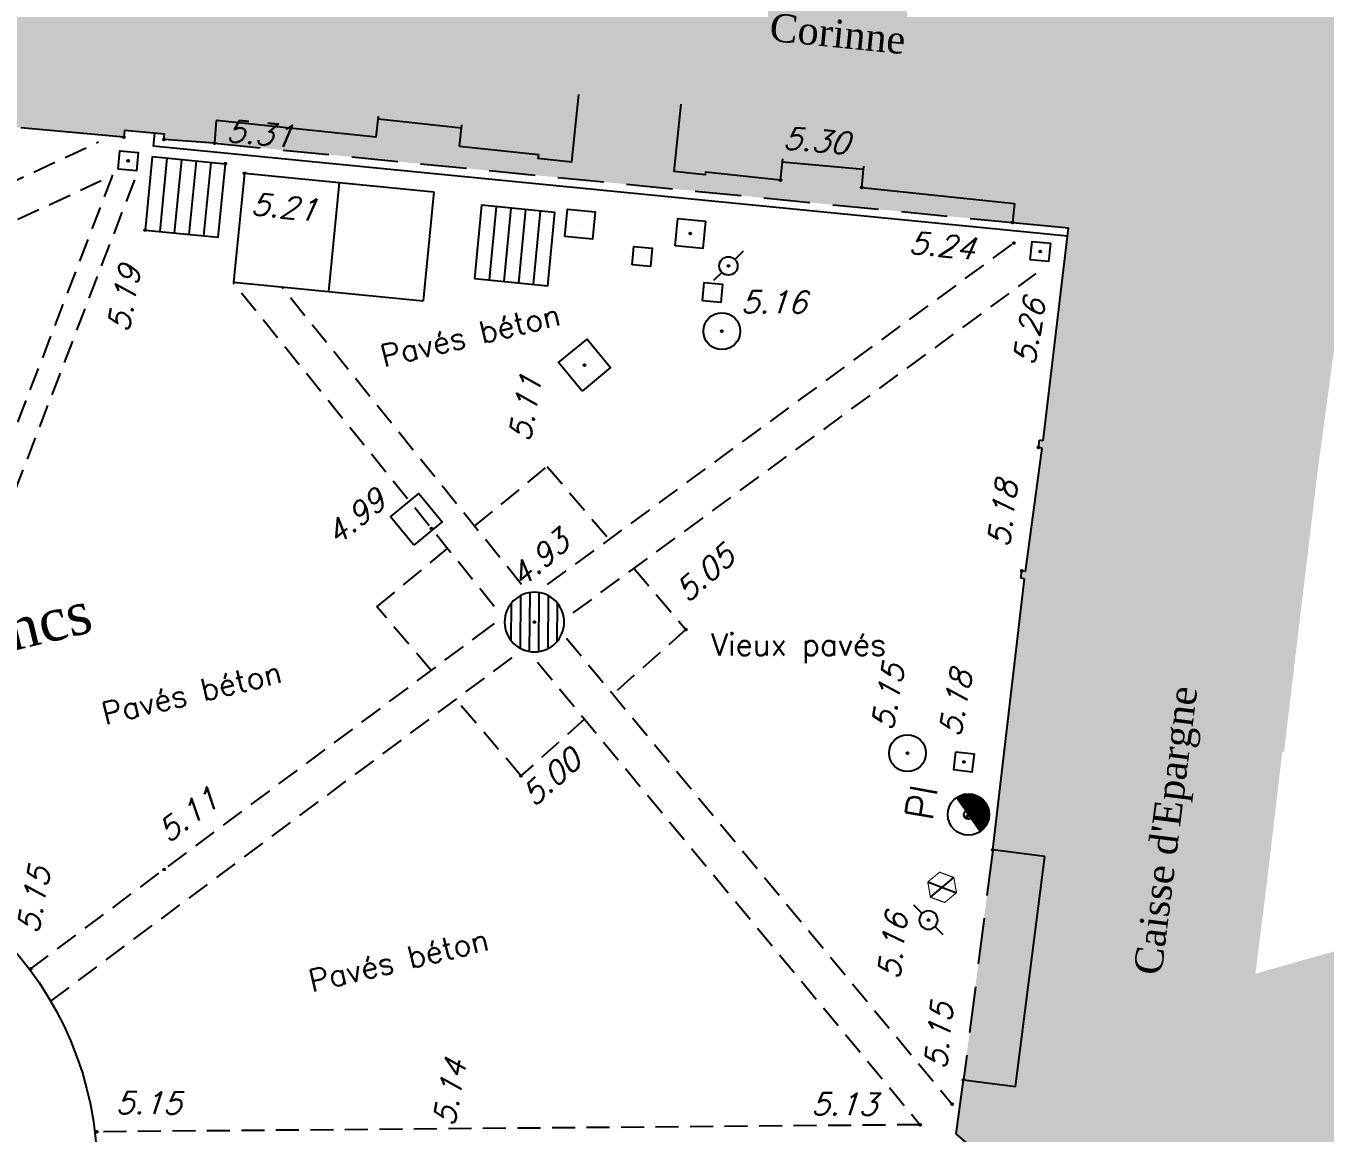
# Model space of a CAD drawing. Header units: metres. Extents: x 1379206 to 1379549, y 5225925 to 5226061.
# Drawn here: x 1379331.01 to 1379345.12, y 5225985.08 to 5225997.11 of the extents above; entities that cross this region are included whole.
import ezdxf

# ---------------------------------------------------------------- set-up
doc = ezdxf.new("R2010")
doc.units = ezdxf.units.M
doc.header["$LTSCALE"] = 2
doc.header["$PDMODE"] = 32
doc.header["$PDSIZE"] = 0.02
doc.linetypes.add('CACHE', pattern=[0.375, 0.25, -0.125])
doc.linetypes.add('CACHE2', pattern=[0.1875, 0.125, -0.0625])
doc.layers.get('0').update_dxf_attribs({"color": 2})
for name, color, linetype in [('AEP_BC_HEX', 4, 'Continuous'), ('AEP_BC_RON', 4, 'Continuous'), ('AEP_BI', 4, 'Continuous'), ('BA_COMMERC', 7, 'Continuous'), ('BA_INDIVID', 7, 'Continuous'), ('BA_SEUIL', 8, 'Continuous'), ('BA_SURPLOM', 5, 'CACHE'), ('BA_VITRINE', 6, 'Continuous'), ('BORD_ILOT', 7, 'Continuous'), ('BORD_REVET', 7, 'CACHE2'), ('BORDURETTE', 7, 'Continuous'), ('EP_BRANCH', 5, 'Continuous'), ('EP_GRILLER', 5, 'Continuous'), ('EU_BRANCH', 3, 'Continuous'), ('GDF_BC', 30, 'Continuous'), ('GDF_REG_CA', 30, 'Continuous'), ('PTT_CHAMB2', 3, 'Continuous'), ('PTT_GRIL_V', 3, 'Continuous'), ('SYMBOLE', 7, 'Continuous'), ('TopoAlt', 7, 'Continuous'), ('Topojis', 7, 'Continuous'), ('TXT_DETAIL', 7, 'Continuous'), ('TXT_NAT_BA', 7, 'Continuous'), ('TXT_ROUTE', 7, 'Continuous')]:
    doc.layers.add(name, color=color, linetype=linetype)
doc.styles.get("Standard").update_dxf_attribs({"font": 'romans.shx'})
doc.styles.add('TNR', font='times.ttf', dxfattribs={"width": 0.999})

# ---------------------------------------------------------------- blocks, each defined once
blk = doc.blocks.new('CB002')
at = {"color": 0, "linetype": 'Continuous'}
for p, q in [((0, 1), (0, 0)), ((0, 1), (1, 1)), ((0.5, 1), (0.5, 0)), ((1, 1), (1, 0)), ((0, 0), (1, 0))]:
    blk.add_line(p, q, dxfattribs=at)
blk = doc.blocks.new('u014')
at = {"color": 0}
blk.add_line((0, 0), (0, 0), dxfattribs=at)
blk.add_circle((0, 0), 0.3, dxfattribs=at)
blk = doc.blocks.new('Tcpoint')
at = {"color": 0}
blk.add_point((0, 0), dxfattribs=at)
at = {"layer": 'TopoAlt'}
blk.add_attdef('ALT', (0.2, 0.2), '', height=0.24, dxfattribs=at)
blk = doc.blocks.new('szpoint')
at = {"color": 0}
blk.add_point((0, 0), dxfattribs=at)
blk = doc.blocks.new('a005')
at = {"color": 0, "const_width": 0.225}
blk.add_lwpolyline([(0.079667, 0.079432, -0.991398), (-0.079667, -0.079432, -0.623481)], format="xyb", dxfattribs=at)
at = {"color": 0}
for points in [[(0, 0), (0.159334, 0.158863)], [(-0.159334, -0.158863), (0, 0)]]:
    blk.add_lwpolyline(points, dxfattribs=at)
for radius in [0.225, 0.048726]:
    blk.add_circle((0, 0), radius, dxfattribs=at)
blk.add_text('PI', height=0.3, dxfattribs=at).set_placement((-0.142677, 0.374719))
blk = doc.blocks.new('CB019')
at = {"color": 0}
for p, q in [((-0.156, -0.057), (0.156, 0.057)), ((-0.126, 0.109), (0.126, -0.109))]:
    blk.add_line(p, q, dxfattribs=at)
at = {"color": 0, "const_width": 0.012}
blk.add_lwpolyline([(-0.03, -0.164), (0.126, -0.109), (0.156, 0.057), (0.03, 0.164), (-0.126, 0.109), (-0.156, -0.057)], close=True, dxfattribs=at)
blk = doc.blocks.new('a001')
at = {"color": 0}
for points in [[(0.160355, 0.160355), (0.070711, 0.070711)], [(-0.070711, -0.070711), (-0.160355, -0.160355)]]:
    blk.add_lwpolyline(points, dxfattribs=at)
blk.add_circle((0, 0), 0.1, dxfattribs=at)
blk = doc.blocks.new('CB012')
at = {"color": 0}
blk.add_line((0, 0), (0, 0), dxfattribs=at)
blk.add_lwpolyline([(-0.1, -0.1), (-0.1, 0.1), (0.1, 0.1), (0.1, -0.1)], close=True, dxfattribs=at)
blk = doc.blocks.new('CB013')
at = {"color": 0}
blk.add_line((0, 0), (0, 0), dxfattribs=at)
blk.add_lwpolyline([(-0.15, -0.15), (-0.15, 0.15), (0.15, 0.15), (0.15, -0.15)], close=True, dxfattribs=at)
blk = doc.blocks.new('CB014')
at = {"color": 0}
blk.add_line((0, 0), (0, 0), dxfattribs=at)
blk.add_lwpolyline([(-0.2, -0.2), (-0.2, 0.2), (0.2, 0.2), (0.2, -0.2)], close=True, dxfattribs=at)
blk = doc.blocks.new('CB005')
at = {"color": 0}
for p, q in [((-0.15, 0.287), (-0.15, -0.287)), ((-0.05, 0.32), (-0.05, -0.32)), ((0.05, 0.32), (0.05, -0.32)), ((0.15, 0.287), (0.15, -0.287)), ((-0.25, 0.206), (-0.25, -0.206)), ((0.25, 0.206), (0.25, -0.206))]:
    blk.add_line(p, q, dxfattribs=at)
blk.add_circle((0, 0), 0.324, dxfattribs=at)
blk = doc.blocks.new('gw01')
for p, q in [((0.4, 1), (0.4, 0)), ((0.6, 1), (0.6, 0)), ((0.6, 0), (0.6, 0))]:
    blk.add_line(p, q)
for points in [[(0, 0), (1, 0), (1, 1), (0, 1), (0, 0)], [(0.2, 1), (0.2, 0)], [(0.8, 1), (0.8, 0)]]:
    blk.add_lwpolyline(points)

msp = doc.modelspace()

# ---------------------------------------------------------------- hatches: boundary and pattern name
at = {"layer": 'BA_COMMERC'}
msp.add_hatch(color=9, dxfattribs=at).paths.add_polyline_path([(1379326.387, 5226004.11), (1379326.101, 5226003.045), (1379325.205, 5225999.652), (1379325.835, 5225999.588), (1379327.066, 5225999.464), (1379329.367, 5225999.205), (1379329.371, 5225999.242), (1379335.777, 5225998.647), (1379335.771, 5225998.583), (1379342.016, 5225997.962), (1379345.681, 5225997.615), (1379345.38, 5225995.104), (1379345.423, 5225995.098), (1379345.036, 5225992.226), (1379344.677, 5225989.225), (1379344.658, 5225989.227), (1379344.49, 5225987.796), (1379344.366, 5225986.814), (1379345.837, 5225987.23), (1379352.618, 5225988.639), (1379370.919, 5225993.761), (1379394.965, 5226001.165), (1379399.888, 5226002.643), (1379408.119, 5226005.072), (1379407.795, 5226005.733), (1379412, 5226006.939), (1379412.658, 5226007.137), (1379412.602, 5226007.543), (1379412.498, 5226008.725), (1379412.073, 5226012.931), (1379411.697, 5226017.094), (1379414.682, 5226017.399), (1379414.89, 5226015.36), (1379415.039, 5226015.374), (1379415.092, 5226014.826), (1379415.022, 5226014.819), (1379415.183, 5226013.304), (1379415.213, 5226013.307), (1379415.274, 5226012.761), (1379415.154, 5226012.75), (1379415.325, 5226010.818), (1379415.444, 5226010.829), (1379415.5, 5226010.245), (1379415.361, 5226010.232), (1379415.502, 5226008.837), (1379415.641, 5226008.851), (1379415.694, 5226008.322), (1379415.867, 5226006.634), (1379415.91, 5226006.324), (1379415.715, 5226006.084), (1379414.908, 5226004.88), (1379414.74, 5226004.622), (1379414.463, 5226004.546), (1379412.845, 5226004.06), (1379412.067, 5226003.837), (1379412.568, 5226002.817), (1379412.596, 5226002.828), (1379412.674, 5226002.637), (1379411.671, 5226002.353), (1379408.377, 5226001.626), (1379407.751, 5226001.439), (1379406.808, 5226001.219), (1379406.201, 5226001.081), (1379406.206, 5226001.062), (1379405.447, 5226000.844), (1379405.361, 5226001.142), (1379403.626, 5226000.635), (1379403.654, 5226000.539), (1379403.464, 5226000.482), (1379400.664, 5225999.64), (1379400.484, 5225999.585), (1379400.455, 5225999.681), (1379398.724, 5225999.161), (1379398.815, 5225998.865), (1379398.061, 5225998.632), (1379398.019, 5225998.766), (1379397.022, 5225998.426), (1379394.253, 5225997.687), (1379393.388, 5225997.438), (1379393.395, 5225997.411), (1379393.183, 5225997.352), (1379392.334, 5225997.094), (1379392.047, 5225997.006), (1379392.069, 5225996.919), (1379391.08, 5225996.666), (1379387.181, 5225995.539), (1379386.401, 5225995.315), (1379382.499, 5225994.173), (1379382.076, 5225994.044), (1379381.312, 5225993.841), (1379377.887, 5225992.792), (1379377.409, 5225992.649), (1379376.553, 5225992.389), (1379375.652, 5225992.115), (1379375.562, 5225992.411), (1379372.882, 5225991.397), (1379372.782, 5225991.355), (1379372.083, 5225991.136), (1379372.129, 5225990.994), (1379371.801, 5225990.887), (1379371.351, 5225990.755), (1379367.884, 5225989.578), (1379367.617, 5225989.493), (1379367.629, 5225989.455), (1379367.219, 5225989.343), (1379362.992, 5225988.096), (1379361.915, 5225987.786), (1379361.882, 5225987.901), (1379361.544, 5225987.803), (1379360.762, 5225987.575), (1379360.438, 5225987.515), (1379360.416, 5225987.633), (1379359.585, 5225987.47), (1379358.002, 5225987.02), (1379356.279, 5225986.542), (1379356.35, 5225986.274), (1379356.122, 5225986.22), (1379356.137, 5225986.172), (1379355.635, 5225986.018), (1379354.671, 5225985.757), (1379354.413, 5225985.696), (1379354.435, 5225985.599), (1379353.78, 5225985.449), (1379353.758, 5225985.552), (1379348.531, 5225984.426), (1379347.733, 5225984.273), (1379347.725, 5225984.312), (1379347.391, 5225984.248), (1379347.311, 5225984.53), (1379346.653, 5225984.344), (1379343.115, 5225983.343), (1379342.536, 5225983.843), (1379342.504, 5225983.806), (1379342.444, 5225983.859), (1379342.476, 5225983.896), (1379341.757, 5225984.517), (1379341.725, 5225984.48), (1379341.665, 5225984.533), (1379341.697, 5225984.57), (1379341.116, 5225985.073), (1379341.195, 5225985.659), (1379341.512, 5225988.16), (1379341.858, 5225991.106), (1379341.818, 5225991.112), (1379341.829, 5225991.191), (1379341.869, 5225991.186), (1379342.049, 5225992.526), (1379342.01, 5225992.531), (1379342.02, 5225992.61), (1379342.06, 5225992.605), (1379342.337, 5225994.918), (1379341.727, 5225994.976), (1379333.056, 5225995.838), (1379332.507, 5225995.878), (1379332.513, 5225995.937), (1379332.078, 5225995.978), (1379332.071, 5225995.903), (1379330.95, 5225996.007), (1379326.748, 5225996.481), (1379325.534, 5225996.603), (1379323.414, 5225996.817), (1379322.731, 5225996.88), (1379322.522, 5225997.167), (1379321.755, 5225998.376), (1379322.05, 5225999.452), (1379323.202, 5226003.817), (1379323.49, 5226004.889)])

# ---------------------------------------------------------------- linework, layer by layer
at = {"layer": 'BA_INDIVID', "flags": 128}
for points in [[(1379333.074, 5225996.087), (1379333.056, 5225995.838), (1379332.507, 5225995.878), (1379332.513, 5225995.937), (1379332.078, 5225995.978), (1379332.071, 5225995.903), (1379330.95, 5225996.007)], [(1379342.078, 5225988.088), (1379341.512, 5225988.16), (1379341.858, 5225991.106)], [(1379341.697, 5225984.57), (1379341.116, 5225985.073), (1379341.195, 5225985.659), (1379341.761, 5225985.587)]]:
    msp.add_lwpolyline(points, dxfattribs=at)
at = {"layer": 'BA_INDIVID'}
for points in [[(1379341.748, 5225995.185), (1379341.727, 5225994.976), (1379342.337, 5225994.918)], [(1379342.06, 5225992.605), (1379342.337, 5225994.918)], [(1379342.01, 5225992.531), (1379342.02, 5225992.61)], [(1379342.06, 5225992.605), (1379342.02, 5225992.61)], [(1379342.049, 5225992.526), (1379342.01, 5225992.531)], [(1379341.818, 5225991.112), (1379341.829, 5225991.191)], [(1379341.858, 5225991.106), (1379341.818, 5225991.112)], [(1379341.869, 5225991.186), (1379341.829, 5225991.191)]]:
    msp.add_lwpolyline(points, dxfattribs=at)
at = {"layer": 'BA_SEUIL'}
for points in [[(1379334.835, 5225996.102), (1379335.74, 5225996.006)], [(1379342.326, 5225994.828), (1379332.39, 5225995.808)], [(1379339.224, 5225995.637), (1379340.107, 5225995.557)], [(1379341.869, 5225991.186), (1379342.049, 5225992.526)]]:
    msp.add_lwpolyline(points, dxfattribs=at)
at = {"layer": 'BA_SURPLOM', "flags": 128}
for points in [[(1379333.056, 5225995.838), (1379341.727, 5225994.976)], [(1379341.512, 5225988.16), (1379341.195, 5225985.659)]]:
    msp.add_lwpolyline(points, dxfattribs=at)
at = {"layer": 'BA_VITRINE'}
for points in [[(1379335.719, 5225995.807), (1379336.575, 5225995.717), (1379336.57, 5225995.677), (1379336.938, 5225995.638), (1379337.016, 5225996.369)], [(1379334.814, 5225995.903), (1379334.838, 5225996.133)], [(1379339.206, 5225995.438), (1379338.391, 5225995.525), (1379338.387, 5225995.495), (1379338.049, 5225995.53), (1379338.127, 5225996.262)], [(1379334.814, 5225995.903), (1379333.074, 5225996.087)], [(1379335.719, 5225995.807), (1379335.743, 5225996.038)], [(1379339.206, 5225995.438), (1379339.23, 5225995.669)], [(1379340.089, 5225995.358), (1379340.113, 5225995.588)], [(1379340.089, 5225995.358), (1379341.748, 5225995.185)], [(1379341.761, 5225985.587), (1379342.078, 5225988.088)]]:
    msp.add_lwpolyline(points, dxfattribs=at)
at = {"layer": 'BORD_ILOT'}
msp.add_circle((1379328.078, 5225984.645), 3.705, dxfattribs=at)
at = {"layer": 'BORD_REVET', "flags": 128}
for points in [[(1379324.976, 5225992.674), (1379331.796, 5225995.853)], [(1379325.141, 5225992.319), (1379331.948, 5225995.491)], [(1379332.185, 5225995.439), (1379329.379, 5225988.14)], [(1379336.953, 5225990.734), (1379341.985, 5225994.422)], [(1379336.392, 5225991.044), (1379333.785, 5225994.277)], [(1379336.881, 5225990.46), (1379341.072, 5225985.395)], [(1379331.277, 5225986.515), (1379336.288, 5225990.248), (1379336.311, 5225990.264)], [(1379336.564, 5225990.198), (1379340.723, 5225985.172)], [(1379340.723, 5225985.172), (1379331.776, 5225985.095)]]:
    msp.add_lwpolyline(points, dxfattribs=at)
at = {"layer": 'BORD_REVET'}
for points in [[(1379331.948, 5225995.491), (1379329.154, 5225988.226)], [(1379336.676, 5225991.043), (1379341.742, 5225994.754)], [(1379336.096, 5225990.805), (1379333.258, 5225994.323)], [(1379335.882, 5225991.676), (1379336.672, 5225992.326)], [(1379336.672, 5225992.326), (1379337.346, 5225991.533)], [(1379335.411, 5225990.108), (1379334.821, 5225990.802), (1379335.588, 5225991.434)], [(1379337.613, 5225991.219), (1379338.178, 5225990.554), (1379337.385, 5225989.85)], [(1379331.049, 5225986.859), (1379336.043, 5225990.579), (1379336.1, 5225990.621)], [(1379337.078, 5225989.578), (1379336.386, 5225988.964), (1379335.679, 5225989.794)]]:
    msp.add_lwpolyline(points, dxfattribs=at)
at = {"layer": 'BORDURETTE'}
msp.add_lwpolyline([(1379332.403, 5225995.947), (1379332.39, 5225995.808)], dxfattribs=at)
at = {"layer": 'TXT_DETAIL', "flags": 128}
msp.add_lwpolyline([(1379338.567, 5225989.971, 0, 0, 0), (1379337.768, 5225990.513, 0.4, 0, 0), (1379337.354, 5225990.793, 0, 0, 0)], format="xyseb", dxfattribs=at)

# ---------------------------------------------------------------- block references
at = {"layer": 'AEP_BC_HEX', "yscale": -1.000000000289614, "rotation": 359.5638940269182}
msp.add_blockref('CB019', (1379340.962, 5225987.752), dxfattribs=at)
at = {"layer": 'AEP_BC_RON', "rotation": 359.5638940269182}
msp.add_blockref('a001', (1379338.64, 5225994.505), dxfattribs=at)
at = {"layer": 'AEP_BC_RON', "yscale": -1.000000000289614, "rotation": 359.5638940269182}
msp.add_blockref('a001', (1379340.814, 5225987.397), dxfattribs=at)
at = {"layer": 'AEP_BI', "rotation": 80.02978915537253}
msp.add_blockref('a005', (1379341.248, 5225988.543), dxfattribs=at)
at = {"layer": 'EP_BRANCH'}
for p, rotation in [((1379342.029, 5225994.661), 354.4736577482608), ((1379341.199, 5225989.115), 263.3097686768633)]:
    msp.add_blockref('CB012', p, dxfattribs=dict(at, rotation=rotation))
at = {"layer": 'EP_GRILLER', "yscale": -1.000000000289614, "rotation": 359.5638940269182}
msp.add_blockref('CB005', (1379336.532, 5225990.635), dxfattribs=at)
at = {"layer": 'EU_BRANCH', "rotation": 39.47386560562862}
for p in [(1379337.077, 5225993.427), (1379335.249, 5225991.751)]:
    msp.add_blockref('CB014', p, dxfattribs=at)
at = {"layer": 'GDF_BC', "xscale": 0.6666666667827252, "yscale": 0.6666666665490153, "zscale": 0.6666666667784786, "rotation": 359.5638940002894}
for p in [(1379338.569, 5225993.796), (1379340.585, 5225989.211)]:
    msp.add_blockref('u014', p, dxfattribs=at)
at = {"layer": 'GDF_REG_CA'}
for p, rotation in [((1379337.702, 5225994.608), 354.4736577489032), ((1379338.468, 5225994.217), 354.4736577482608)]:
    msp.add_blockref('CB012', p, dxfattribs=dict(at, rotation=rotation))
at = {"layer": 'PTT_CHAMB2', "xscale": 2.069999999805523, "yscale": 1.190000000353165, "rotation": 354.3648993090412}
msp.add_blockref('CB002', (1379333.264, 5225994.328), dxfattribs=at)
at = {"layer": 'PTT_GRIL_V', "xscale": 0.7999999999437234, "yscale": 0.8000000004181274, "rotation": 354.3648993195361}
for p in [(1379332.301, 5225994.895), (1379335.88, 5225994.368)]:
    msp.add_blockref('gw01', p, dxfattribs=at)
at = {"layer": 'SYMBOLE'}
for name, p, rotation in [('CB012', (1379332.117, 5225995.647), 354.6948726541075), ('CB013', (1379337.028, 5225994.959), 354.4736577489032), ('CB013', (1379338.226, 5225994.857), 354.4736577489032)]:
    msp.add_blockref(name, p, dxfattribs=dict(at, rotation=rotation))
at = {"layer": 'Topojis'}
ref = msp.add_blockref('Tcpoint', (1379333.056, 5225995.838), dxfattribs=dict(at, rotation=74.10954788647196))
ref.add_attrib('ALT', '5.31', (1379333.177, 5225995.858), dxfattribs={"layer": 'TopoAlt', "height": 0.24, "rotation": 354.7204, "oblique": 18})
ref = msp.add_blockref('Tcpoint', (1379340.089, 5225995.358), dxfattribs=dict(at, rotation=74.10954788647196))
ref.add_attrib('ALT', '5.30', (1379339.225, 5225995.779), dxfattribs={"layer": 'TopoAlt', "height": 0.24, "rotation": 355.1265, "oblique": 18})
for name, p, rotation in [('Tcpoint', (1379332.071, 5225995.903), 74.10954788647196), ('Tcpoint', (1379332.507, 5225995.878), 74.10954788647196), ('Tcpoint', (1379332.117, 5225995.647), 74.10954788647196), ('Tcpoint', (1379333.174, 5225995.617), 74.10954788647196), ('Tcpoint', (1379339.206, 5225995.438), 74.10954788647196), ('Tcpoint', (1379338.226, 5225994.857), 74.10954788647196), ('Tcpoint', (1379341.727, 5225994.976), 74.10954788647196), ('Tcpoint', (1379338.64, 5225994.505), 74.10954788647196), ('Tcpoint', (1379342.01, 5225992.531), 74.10954788647196), ('Tcpoint', (1379341.239, 5225988.525), 74.10954788647196), ('szpoint', (1379341.248, 5225988.543), 359.5638940269182), ('Tcpoint', (1379341.512, 5225988.16), 74.10954788647196), ('Tcpoint', (1379341.195, 5225985.659), 74.10954788647196)]:
    msp.add_blockref(name, p, dxfattribs=dict(at, rotation=rotation))
ref = msp.add_blockref('Tcpoint', (1379333.381, 5225995.512), dxfattribs=dict(at, rotation=74.10954788647196))
ref.add_attrib('ALT', '5.21', (1379333.44, 5225995.064), dxfattribs={"layer": 'TopoAlt', "height": 0.24, "rotation": 354.0596, "oblique": 18})
ref = msp.add_blockref('Tcpoint', (1379332.301, 5225994.895), dxfattribs=dict(at, rotation=74.10954788647196))
ref.add_attrib('ALT', '5.19', (1379332.122, 5225993.772), dxfattribs={"layer": 'TopoAlt', "height": 0.24, "rotation": 79.1209, "oblique": 18})
ref = msp.add_blockref('Tcpoint', (1379341.742, 5225994.754), dxfattribs=dict(at, rotation=354.313919063745))
ref.add_attrib('ALT', '5.24', (1379340.589, 5225994.644), dxfattribs={"layer": 'TopoAlt', "height": 0.24, "rotation": 354.3139, "oblique": 18})
ref = msp.add_blockref('Tcpoint', (1379342.029, 5225994.661), dxfattribs=dict(at, rotation=74.10954788647196))
ref.add_attrib('ALT', '5.26', (1379341.966, 5225993.415), dxfattribs={"layer": 'TopoAlt', "height": 0.24, "rotation": 80.3354, "oblique": 18})
ref = msp.add_blockref('Tcpoint', (1379338.569, 5225993.796), dxfattribs=dict(at, rotation=359.5638940269182))
ref.add_attrib('ALT', '5.16', (1379338.771, 5225993.995), dxfattribs={"layer": 'TopoAlt', "height": 0.24, "rotation": 359.5639, "oblique": 18})
ref = msp.add_blockref('Tcpoint', (1379337.077, 5225993.427), dxfattribs=dict(at, rotation=74.10954788647196))
ref.add_attrib('ALT', '5.11', (1379336.482, 5225992.583), dxfattribs={"layer": 'TopoAlt', "height": 0.24, "rotation": 79.1875, "oblique": 18})
ref = msp.add_blockref('Tcpoint', (1379341.829, 5225991.191), dxfattribs=dict(at, rotation=74.10954788647196))
ref.add_attrib('ALT', '5.18', (1379341.691, 5225991.438), dxfattribs={"layer": 'TopoAlt', "height": 0.24, "rotation": 82.551, "oblique": 18})
ref = msp.add_blockref('Tcpoint', (1379335.413, 5225991.651), dxfattribs=dict(at, rotation=39.47386560562862))
ref.add_attrib('ALT', '4.99', (1379334.384, 5225991.455), dxfattribs={"layer": 'TopoAlt', "height": 0.24, "rotation": 39.4739, "oblique": 18})
ref = msp.add_blockref('Tcpoint', (1379336.532, 5225990.635), dxfattribs=dict(at, rotation=36.18585466737532))
ref.add_attrib('ALT', '4.93', (1379336.394, 5225990.996), dxfattribs={"layer": 'TopoAlt', "height": 0.24, "rotation": 41.1331, "oblique": 18})
ref = msp.add_blockref('Tcpoint', (1379338.178, 5225990.554), dxfattribs=dict(at, rotation=41.59662277217057))
ref.add_attrib('ALT', '5.05', (1379338.194, 5225990.836), dxfattribs={"layer": 'TopoAlt', "height": 0.24, "rotation": 41.5966, "oblique": 18})
ref = msp.add_blockref('Tcpoint', (1379340.585, 5225989.211), dxfattribs=dict(at, rotation=79.49210856114392))
ref.add_attrib('ALT', '5.15', (1379340.425, 5225989.444), dxfattribs={"layer": 'TopoAlt', "height": 0.24, "rotation": 79.4921, "oblique": 18})
ref = msp.add_blockref('Tcpoint', (1379341.199, 5225989.115), dxfattribs=dict(at, rotation=74.10954788647196))
ref.add_attrib('ALT', '5.18', (1379341.158, 5225989.375), dxfattribs={"layer": 'TopoAlt', "height": 0.24, "rotation": 79.1951, "oblique": 18})
ref = msp.add_blockref('Tcpoint', (1379336.386, 5225988.964), dxfattribs=dict(at, rotation=41.59662277217057))
ref.add_attrib('ALT', '5.00', (1379336.525, 5225988.618), dxfattribs={"layer": 'TopoAlt', "height": 0.24, "rotation": 41.5966, "oblique": 18})
ref = msp.add_blockref('Tcpoint', (1379332.509, 5225987.947), dxfattribs=dict(at, rotation=36.67657276730466))
ref.add_attrib('ALT', '5.11', (1379332.55, 5225988.227), dxfattribs={"layer": 'TopoAlt', "height": 0.24, "rotation": 36.6766, "oblique": 18})
ref = msp.add_blockref('Tcpoint', (1379331.059, 5225986.867), dxfattribs=dict(at, rotation=74.10954788647196))
ref.add_attrib('ALT', '5.15', (1379331.14, 5225987.237), dxfattribs={"layer": 'TopoAlt', "height": 0.24, "rotation": 78.9916, "oblique": 18})
ref = msp.add_blockref('Tcpoint', (1379340.814, 5225987.397), dxfattribs=dict(at, rotation=82.77227046139913))
ref.add_attrib('ALT', '5.16', (1379340.498, 5225986.742), dxfattribs={"layer": 'TopoAlt', "height": 0.24, "rotation": 82.7723, "oblique": 18})
ref = msp.add_blockref('Tcpoint', (1379341.072, 5225985.395), dxfattribs=dict(at, rotation=84.02930176607747))
ref.add_attrib('ALT', '5.15', (1379341.008, 5225985.767), dxfattribs={"layer": 'TopoAlt', "height": 0.24, "rotation": 84.0293, "oblique": 18})
ref = msp.add_blockref('Tcpoint', (1379335.798, 5225984.897), dxfattribs=dict(at, rotation=74.10954788647196))
ref.add_attrib('ALT', '5.14', (1379335.66, 5225985.144), dxfattribs={"layer": 'TopoAlt', "height": 0.24, "rotation": 79.0474, "oblique": 18})
ref = msp.add_blockref('Tcpoint', (1379331.776, 5225985.095), dxfattribs=dict(at, rotation=359.5638940269182))
ref.add_attrib('ALT', '5.15', (1379331.978, 5225985.293), dxfattribs={"layer": 'TopoAlt', "height": 0.24, "rotation": 359.5639, "oblique": 18})
ref = msp.add_blockref('Tcpoint', (1379340.723, 5225985.172), dxfattribs=dict(at, rotation=359.5638940269182))
ref.add_attrib('ALT', '5.13', (1379339.535, 5225985.279), dxfattribs={"layer": 'TopoAlt', "height": 0.24, "rotation": 359.5639, "oblique": 18})

# ---------------------------------------------------------------- texts
at = {"layer": 'TXT_DETAIL'}
for p in [(1379334.895, 5225993.403), (1379331.867, 5225989.517), (1379334.115, 5225986.611)]:
    msp.add_text('Pavés béton', height=0.24, rotation=13.498, dxfattribs=at).set_placement(p)
msp.add_text('Vieux pavés', height=0.24, dxfattribs=at).set_placement((1379338.452, 5225990.27))
at = {"layer": 'TXT_NAT_BA', "style": 'TNR'}
for s, rotation, p in [('Corinne', 354.2862, (1379339.076, 5225996.953)), ("Caisse d'Epargne", 82.8398, (1379343.343, 5225986.787))]:
    msp.add_text(s, height=0.304, rotation=rotation, dxfattribs=at).set_placement(p)
at = {"layer": 'TXT_ROUTE', "style": 'TNR'}
msp.add_text('Place     des     Petits     Bancs', height=0.46, rotation=13.5668, dxfattribs=at).set_placement((1379323.709, 5225988.593))

doc.saveas('drawing.dxf')
